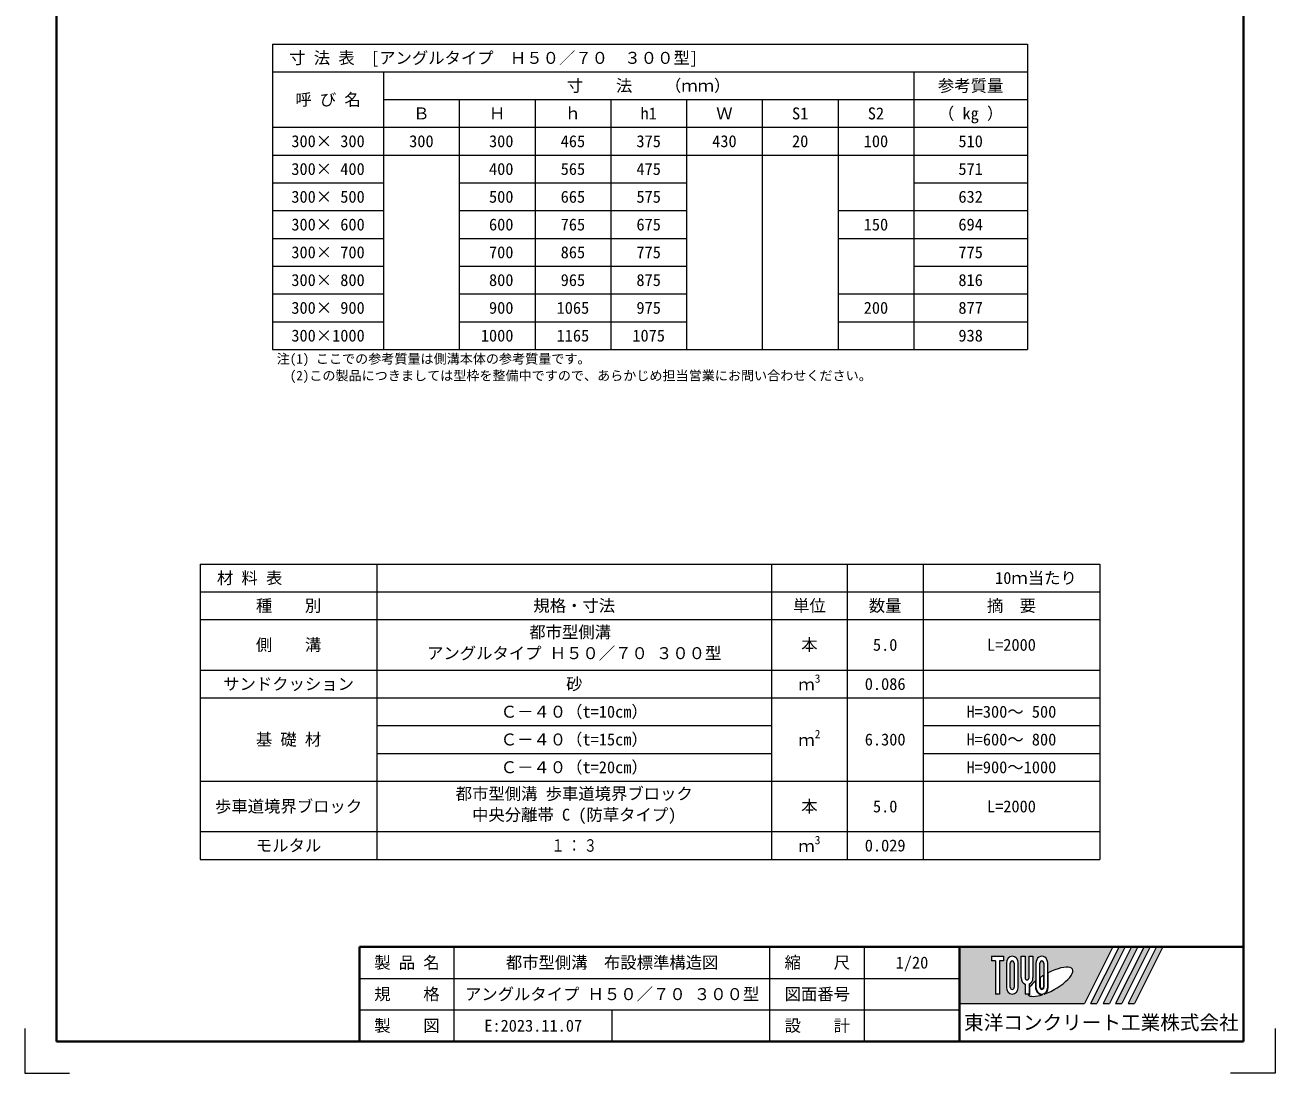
# Model space of a CAD drawing. Units: millimetres at full size; details may follow other scales. Extents: x 87158 to 122251, y -125707 to -112261.
# Drawn here: x 87158 to 91118, y -124988 to -121667 of the extents above; entities that cross this region are included whole.
import ezdxf
from ezdxf.enums import TextEntityAlignment as Align

# ---------------------------------------------------------------- set-up
doc = ezdxf.new("R2010")
doc.units = ezdxf.units.MM
doc.header["$LTSCALE"] = 30
for name, color, linetype, lineweight in [('Defpoints_3', 8, 'Continuous', 0), ('図枠', 7, 'Continuous', 5), ('寸法・材料表', 7, 'Continuous', 13)]:
    doc.layers.add(name, color=color, linetype=linetype, lineweight=lineweight)
doc.styles.add('ＭＳ ゴシック', font='')
doc.styles.add('ＭＳ Ｐゴシック', font='')
doc.styles.get('ＭＳ ゴシック').set_extended_font_data('MS Gothic')
doc.styles.get('ＭＳ Ｐゴシック').set_extended_font_data('MS PGothic')

msp = doc.modelspace()

# ---------------------------------------------------------------- hatches: boundary and pattern name
at = {"layer": '図枠'}
h = msp.add_hatch(color=256, dxfattribs=at)
h.paths.add_polyline_path([(90117.6, -124588.12), (90117.6, -124768.12), (90513.6, -124768.12), (90603.6, -124588.12)])
edge = h.paths.add_edge_path(flags=16)
edge.add_ellipse((90405.12, -124698.93), major_axis=(70.52378, 39.47493), ratio=0.34714733547206955, start_angle=-144.3112160097977, end_angle=72.18990336618839, ccw=False)
edge.add_ellipse((90379.01, -124715.97), major_axis=(-0, 24), ratio=0.8463541666666666, start_angle=-160.70345628558343, end_angle=-90.00000000003429)
edge.add_line((90399.32, -124715.97), (90399.32, -124670.22))
edge = h.paths.add_edge_path(flags=16)
edge.add_ellipse((90379.01, -124640.28), major_axis=(-0, 22.15385), ratio=0.8463541725441261, start_angle=-90.00000000003786, end_angle=89.99999999996243, ccw=False)
edge.add_line((90397.76, -124640.28), (90397.76, -124715.97))
edge.add_ellipse((90379.01, -124715.97), major_axis=(-0, 22.15385), ratio=0.8463541725441261, start_angle=90, end_angle=-90, ccw=False)
edge.add_line((90360.26, -124715.97), (90360.26, -124640.28))
edge = h.paths.add_edge_path(flags=16)
edge.add_line((90385.26, -124640.28), (90385.26, -124715.97))
edge.add_ellipse((90379.01, -124715.97), major_axis=(-0, 7.38462), ratio=0.8463542107476151, start_angle=90, end_angle=-90, ccw=False)
edge.add_line((90372.76, -124715.97), (90372.76, -124640.28))
edge.add_ellipse((90379.01, -124640.28), major_axis=(-0, 7.38462), ratio=0.8463542107476151, start_angle=-90.00000000011352, end_angle=89.999999999887, ccw=False)
edge = h.paths.add_edge_path(flags=16)
edge.add_line((90383.69, -124678.96), (90383.69, -124715.97))
edge.add_ellipse((90379.01, -124715.97), major_axis=(0, 5.53846), ratio=0.8463540961371586, start_angle=90.00000000015052, end_angle=-89.99999999984993, ccw=False)
edge.add_line((90374.32, -124715.97), (90374.32, -124685.02))
edge.add_ellipse((90405.12, -124698.93), major_axis=(70.52378, 39.47493), ratio=0.3471473354720695, start_angle=107.79174171422798, end_angle=126.47131871370067, ccw=False)
edge = h.paths.add_edge_path(flags=16)
edge.add_line((90350.88, -124618.12), (90350.88, -124685.97))
edge.add_ellipse((90332.13, -124685.97), major_axis=(0, 22.15385), ratio=0.8463541725441261, start_angle=-163.34116638240334, end_angle=-89.99999999996226, ccw=False)
edge.add_line((90338.38, -124706.86), (90338.38, -124738.12))
edge.add_line((90338.38, -124738.12), (90325.88, -124738.12))
edge.add_line((90325.88, -124738.12), (90325.88, -124706.86))
edge.add_ellipse((90332.13, -124685.97), major_axis=(-0, 22.15385), ratio=0.8463541725441261, start_angle=89.99999999996243, end_angle=163.34116638240332, ccw=False)
edge.add_line((90313.38, -124685.97), (90313.38, -124618.12))
edge.add_line((90313.38, -124618.12), (90325.88, -124618.12))
edge.add_line((90325.88, -124618.12), (90325.88, -124685.97))
edge.add_ellipse((90332.13, -124685.97), major_axis=(-0, 7.38462), ratio=0.8463542107476151, start_angle=89.99999999999999, end_angle=-90.00000000000001)
edge.add_line((90338.38, -124685.97), (90338.38, -124618.12))
edge.add_line((90338.38, -124618.12), (90350.88, -124618.12))
edge = h.paths.add_edge_path(flags=16)
edge.add_line((90358.69, -124696.86), (90358.69, -124715.97))
edge.add_ellipse((90379.01, -124715.97), major_axis=(-0, 24), ratio=0.8463541666666666, start_angle=89.99999999999999, end_angle=-171.5442700514831)
edge.add_ellipse((90405.12, -124698.93), major_axis=(70.52378, 39.47493), ratio=0.34714733547206955, start_angle=-178.6495357247095, end_angle=-148.29244213023435, ccw=False)
edge.add_line((90335.69, -124739.97), (90339.94, -124739.97))
edge.add_line((90339.94, -124739.97), (90339.94, -124716.57))
edge.add_ellipse((90405.12, -124698.93), major_axis=(70.52378, 39.47493), ratio=0.3471473354720695, start_angle=148.21912047118397, end_angle=165.90812170313026, ccw=False)
edge = h.paths.add_edge_path(flags=16)
edge.add_ellipse((90285.26, -124640.28), major_axis=(-0, 22.15385), ratio=0.8463541725441261, start_angle=-90, end_angle=90, ccw=False)
edge.add_line((90304.01, -124640.28), (90304.01, -124715.97))
edge.add_ellipse((90285.26, -124715.97), major_axis=(-0, 22.15385), ratio=0.8463541725441261, start_angle=89.99999999996243, end_angle=-90.00000000003786, ccw=False)
edge.add_line((90266.51, -124715.97), (90266.51, -124640.28))
edge = h.paths.add_edge_path(flags=16)
edge.add_line((90291.51, -124640.28), (90291.51, -124715.97))
edge.add_ellipse((90285.26, -124715.97), major_axis=(-0, 7.38462), ratio=0.8463542107476151, start_angle=90, end_angle=-90, ccw=False)
edge.add_line((90279.01, -124715.97), (90279.01, -124640.28))
edge.add_ellipse((90285.26, -124640.28), major_axis=(-0, 7.38462), ratio=0.8463542107476151, start_angle=-90.00000000011352, end_angle=89.999999999887, ccw=False)
h.paths.add_polyline_path([(90257.13, -124618.12), (90257.13, -124632.89), (90244.63, -124632.89), (90244.63, -124738.12), (90232.13, -124738.12), (90232.13, -124632.89), (90219.63, -124632.89), (90219.63, -124618.12)], flags=16)
for points in [[(90533.4, -124768.12), (90553.2, -124768.12), (90643.2, -124588.12), (90623.4, -124588.12)], [(90682.8, -124588.12), (90663, -124588.12), (90573, -124768.12), (90592.8, -124768.12)], [(90722.4, -124588.12), (90702.6, -124588.12), (90612.6, -124768.12), (90632.4, -124768.12)], [(90762, -124588.12), (90742.2, -124588.12), (90652.2, -124768.12), (90672, -124768.12)]]:
    msp.add_hatch(color=256, dxfattribs=at).paths.add_polyline_path(points)

# ---------------------------------------------------------------- linework, layer by layer
at = {"layer": 'Defpoints_3'}
for p, q in [((87941.83, -121727.14), (90333.37, -121727.14)), ((87941.83, -121727.14), (87941.83, -121815.14)), ((90333.37, -121727.14), (90333.37, -121815.14)), ((89973.37, -121903.14), (90333.37, -121903.14)), ((88293.37, -122079.14), (88533.37, -122079.14)), ((89253.37, -122079.14), (89973.37, -122079.14)), ((89733.37, -122343.14), (89973.37, -122343.14)), ((89733.37, -122607.14), (89973.37, -122607.14)), ((87712.6, -123375.14), (90562.6, -123375.14)), ((87712.6, -123375.14), (87712.6, -123463.14)), ((88272.6, -123375.14), (88272.6, -123463.14)), ((89522.6, -123375.14), (89522.6, -123463.14)), ((89762.6, -123375.14), (89762.6, -123463.14)), ((90002.6, -123375.14), (90002.6, -123463.14)), ((90562.6, -123375.14), (90562.6, -123463.14))]:
    msp.add_line(p, q, dxfattribs=at)
at = {"layer": 'Defpoints_3', "color": 1, "lineweight": 13}
for p, q in [((87157.6, -124846.7), (87157.6, -124988.12)), ((91117.6, -124846.7), (91117.6, -124988.12)), ((87157.6, -124988.12), (87299.02, -124988.12)), ((91117.6, -124988.12), (90976.18, -124988.12))]:
    msp.add_line(p, q, dxfattribs=at)
at = {"layer": '図枠', "lineweight": 40}
for p, q in [((87257.6, -124888.12), (87257.6, -119388.12)), ((91017.6, -124888.12), (91017.6, -119388.12)), ((88217.6, -124588.12), (91017.6, -124588.12)), ((88217.6, -124888.12), (88217.6, -124588.12)), ((90117.6, -124888.12), (90117.6, -124588.12)), ((91017.6, -124888.12), (87257.6, -124888.12))]:
    msp.add_line(p, q, dxfattribs=at)
at = {"layer": '図枠', "lineweight": 13}
for p, q in [((88517.6, -124888.12), (88517.6, -124588.12)), ((89517.6, -124888.12), (89517.6, -124588.12)), ((89817.6, -124888.12), (89817.6, -124588.12)), ((88217.6, -124688.12), (90117.6, -124688.12)), ((88217.6, -124788.12), (90117.6, -124788.12)), ((89017.6, -124888.12), (89017.6, -124788.12))]:
    msp.add_line(p, q, dxfattribs=at)
at = {"layer": '図枠'}
for p, q in [((90117.6, -124588.12), (90603.6, -124588.12)), ((90219.63, -124618.12), (90219.63, -124632.89)), ((90219.63, -124618.12), (90257.13, -124618.12)), ((90257.13, -124618.12), (90257.13, -124632.89)), ((90313.38, -124618.12), (90325.88, -124618.12)), ((90313.38, -124685.97), (90313.38, -124618.12)), ((90325.88, -124618.12), (90325.88, -124685.97)), ((90338.38, -124618.12), (90350.88, -124618.12)), ((90338.38, -124685.97), (90338.38, -124618.12)), ((90350.88, -124618.12), (90350.88, -124685.97)), ((90603.6, -124588.12), (90513.6, -124768.12)), ((90623.4, -124588.12), (90533.4, -124768.12)), ((90643.2, -124588.12), (90553.2, -124768.12)), ((90663, -124588.12), (90573, -124768.12)), ((90682.8, -124588.12), (90592.8, -124768.12)), ((90702.6, -124588.12), (90612.6, -124768.12)), ((90623.4, -124588.12), (90643.2, -124588.12)), ((90722.4, -124588.12), (90632.4, -124768.12)), ((90742.2, -124588.12), (90652.2, -124768.12)), ((90663, -124588.12), (90682.8, -124588.12)), ((90762, -124588.12), (90672, -124768.12)), ((90702.6, -124588.12), (90722.4, -124588.12)), ((90742.2, -124588.12), (90762, -124588.12)), ((90232.13, -124632.89), (90219.63, -124632.89)), ((90232.13, -124632.89), (90232.13, -124738.12)), ((90244.63, -124632.89), (90244.63, -124738.12)), ((90257.13, -124632.89), (90244.63, -124632.89)), ((90266.51, -124640.28), (90266.51, -124715.97)), ((90279.01, -124715.97), (90279.01, -124640.28)), ((90291.51, -124640.28), (90291.51, -124715.97)), ((90304.01, -124715.97), (90304.01, -124640.28)), ((90360.26, -124640.28), (90360.26, -124715.97)), ((90372.76, -124715.97), (90372.76, -124640.28)), ((90385.26, -124640.28), (90385.26, -124715.97)), ((90397.76, -124715.97), (90397.76, -124640.28)), ((90358.69, -124696.86), (90358.69, -124715.97)), ((90374.32, -124715.97), (90374.32, -124685.02)), ((90383.69, -124678.96), (90383.69, -124715.97)), ((90399.32, -124715.97), (90399.32, -124670.22)), ((90244.63, -124738.12), (90232.13, -124738.12)), ((90325.88, -124706.86), (90325.88, -124738.12)), ((90338.38, -124738.12), (90325.88, -124738.12)), ((90335.69, -124739.97), (90339.94, -124739.97)), ((90338.38, -124706.86), (90338.38, -124738.12)), ((90339.94, -124716.57), (90339.94, -124739.97)), ((90117.6, -124768.12), (90513.6, -124768.12)), ((90533.4, -124768.12), (90553.2, -124768.12)), ((90573, -124768.12), (90592.8, -124768.12)), ((90612.6, -124768.12), (90632.4, -124768.12)), ((90652.2, -124768.12), (90672, -124768.12))]:
    msp.add_line(p, q, dxfattribs=at)
for centre, major_axis, ratio, start_param, end_param in [((90285.26, -124640.28), (-0, 22.15385), 0.846354, 4.71238898038469, 7.853981633974483), ((90379.01, -124640.28), (-0, 22.15385), 0.846354, 4.712388980384131, 7.853981633973928), ((90285.26, -124640.28), (-0, 7.38462), 0.846354, 4.712388980383013, 7.853981633972813), ((90379.01, -124640.28), (-0, 7.38462), 0.846354, 4.712388980383013, 7.853981633972813), ((90405.12, -124698.93), (70.52378, 39.47493), 0.347147, 4.262185332381764, 7.7429162813385854), ((90332.13, -124685.97), (-0, 22.15385), 0.846354, 1.5707963267943412, 2.8017557441351593), ((90332.13, -124685.97), (-0, 7.38462), 0.846354, 1.5707963267948963, 4.71238898038469), ((90332.13, -124685.97), (0, 22.15385), 0.846354, 3.4814295630444256, 4.7123889803852475), ((90405.12, -124698.93), (70.52378, 39.47493), 0.347147, 2.0815196641224314, 2.515512607316709), ((90405.12, -124698.93), (70.52378, 39.47493), 0.347147, 1.6817405097969969, 1.8219833196614286), ((90285.26, -124715.97), (-0, 22.15385), 0.846354, 1.5707963267943412, 4.712388980384131), ((90285.26, -124715.97), (-0, 7.38462), 0.846354, 1.5707963267948963, 4.71238898038469), ((90405.12, -124698.93), (70.52378, 39.47493), 0.347147, 3.209397509057236, 4.20044506328541), ((90379.01, -124715.97), (-0, 24), 0.846354, 1.5707963267948963, 3.315467866329019), ((90379.01, -124715.97), (-0, 22.15385), 0.846354, 1.5707963267948963, 4.71238898038469), ((90379.01, -124715.97), (-0, 7.38462), 0.846354, 1.5707963267948963, 4.71238898038469), ((90379.01, -124715.97), (0, 5.53846), 0.846354, 1.5707963267971206, 4.7123889803869075), ((90379.01, -124715.97), (-0, 24), 0.846354, 3.5338438000146084, 4.712388980384183)]:
    msp.add_ellipse(centre, major_axis=major_axis, ratio=ratio, start_param=start_param, end_param=end_param, dxfattribs=at)
at = {"layer": '寸法・材料表'}
for p, q in [((87941.83, -121815.14), (90333.37, -121815.14)), ((87941.83, -121815.14), (87941.83, -122695.14)), ((88293.37, -121815.14), (88293.37, -122695.14)), ((89973.37, -121815.14), (89973.37, -122695.14)), ((90333.37, -121815.14), (90333.37, -122695.14)), ((88293.37, -121903.14), (89973.37, -121903.14)), ((88533.37, -121903.14), (88533.37, -122695.14)), ((88773.37, -121903.14), (88773.37, -122695.14)), ((89013.37, -121903.14), (89013.37, -122695.14)), ((89253.37, -121903.14), (89253.37, -122695.14)), ((89493.37, -121903.14), (89493.37, -122695.14)), ((89733.37, -121903.14), (89733.37, -122695.14)), ((87941.83, -121991.14), (90333.37, -121991.14)), ((87941.83, -122079.14), (88293.37, -122079.14)), ((88533.37, -122079.14), (89253.37, -122079.14)), ((89973.37, -122079.14), (90333.37, -122079.14)), ((87941.83, -122167.14), (88293.37, -122167.14)), ((88533.37, -122167.14), (89253.37, -122167.14)), ((89973.37, -122167.14), (90333.37, -122167.14)), ((87941.83, -122255.14), (88293.37, -122255.14)), ((88533.37, -122255.14), (89253.37, -122255.14)), ((89733.37, -122255.14), (90333.37, -122255.14)), ((87941.83, -122343.14), (88293.37, -122343.14)), ((88533.37, -122343.14), (89253.37, -122343.14)), ((89973.37, -122343.14), (90333.37, -122343.14)), ((87941.83, -122431.14), (88293.37, -122431.14)), ((88533.37, -122431.14), (89253.37, -122431.14)), ((89973.37, -122431.14), (90333.37, -122431.14)), ((87941.83, -122519.14), (88293.37, -122519.14)), ((88533.37, -122519.14), (89253.37, -122519.14)), ((89733.37, -122519.14), (90333.37, -122519.14)), ((87941.83, -122607.14), (88293.37, -122607.14)), ((88533.37, -122607.14), (89253.37, -122607.14)), ((89973.37, -122607.14), (90333.37, -122607.14)), ((87941.83, -122695.14), (90333.37, -122695.14)), ((87712.6, -123463.14), (90562.6, -123463.14)), ((87712.6, -123463.14), (87712.6, -124311.14)), ((88272.6, -123463.14), (88272.6, -124311.14)), ((89522.6, -123463.14), (89522.6, -124311.14)), ((89762.6, -123463.14), (89762.6, -124311.14)), ((90002.6, -123463.14), (90002.6, -124311.14)), ((90562.6, -123463.14), (90562.6, -124311.14)), ((87712.6, -123551.14), (90562.6, -123551.14)), ((87712.6, -123711.14), (90562.6, -123711.14)), ((87712.6, -123799.14), (90562.6, -123799.14)), ((88272.6, -123887.14), (89522.6, -123887.14)), ((90002.6, -123887.14), (90562.6, -123887.14)), ((88272.6, -123975.14), (89522.6, -123975.14)), ((90002.6, -123975.14), (90562.6, -123975.14)), ((87712.6, -124063.14), (90562.6, -124063.14)), ((87712.6, -124223.14), (90562.6, -124223.14)), ((87712.6, -124311.14), (90562.6, -124311.14))]:
    msp.add_line(p, q, dxfattribs=at)

# ---------------------------------------------------------------- texts
at = {"layer": '図枠', "style": 'ＭＳ ゴシック'}
for s, height, p in [('製 品 名', 37.98, (88367.6, -124638.12)), ('都市型側溝\u3000布設標準構造図', 37.98, (89017.6, -124638.12)), ('縮\u3000\u3000尺', 37.98, (89667.6, -124638.12)), ('1/20', 37.98, (89967.6, -124638.12)), ('規\u3000\u3000格', 37.98, (88367.6, -124738.12)), ('アングルタイプ Ｈ５０／７０ ３００型', 37.98, (89017.6, -124738.12)), ('図面番号', 37.98, (89667.6, -124738.12)), ('製\u3000\u3000図', 37.98, (88367.6, -124838.12)), ('E:2023.11.07', 37.98, (88767.6, -124838.12)), ('設\u3000\u3000計', 37.98, (89667.6, -124838.12)), ('東洋コンクリート工業株式会社', 45.57, (90567.6, -124828.12))]:
    msp.add_text(s, height=height, dxfattribs=at).set_placement(p, align=Align.MIDDLE_CENTER)
at = {"layer": '寸法・材料表', "style": 'ＭＳ ゴシック'}
for s, p in [('\u3000寸 法 表\u3000[アングルタイプ  Ｈ５０／７０  ３００型]', (87943.03, -121771.14)), ('\u3000材 料 表', (87713.8, -123419.14))]:
    msp.add_text(s, height=37.98, dxfattribs=at).set_placement(p, align=Align.MIDDLE_LEFT)
for s, p in [('寸\u3000  法\u3000  （ｍｍ）', (89133.37, -121859.14)), ('参考質量', (90153.37, -121859.14)), ('呼 び 名', (88117.6, -121903.14)), ('Ｂ', (88413.37, -121947.14)), ('Ｈ', (88653.37, -121947.14)), ('ｈ', (88893.37, -121947.14)), ('h1', (89133.37, -121947.14)), ('Ｗ', (89373.37, -121947.14)), ('S1', (89613.37, -121947.14)), ('S2', (89853.37, -121947.14)), ('（ kg ）', (90153.37, -121947.14)), ('300× 300', (88117.6, -122035.14)), ('300', (88413.37, -122035.14)), (' 300', (88653.37, -122035.14)), ('465', (88893.37, -122035.14)), ('375', (89133.37, -122035.14)), ('430', (89373.37, -122035.14)), ('20', (89613.37, -122035.14)), ('100', (89853.37, -122035.14)), ('510', (90153.37, -122035.14)), ('300× 400', (88117.6, -122123.14)), (' 400', (88653.37, -122123.14)), ('565', (88893.37, -122123.14)), ('475', (89133.37, -122123.14)), ('571', (90153.37, -122123.14)), ('300× 500', (88117.6, -122211.14)), (' 500', (88653.37, -122211.14)), ('665', (88893.37, -122211.14)), ('575', (89133.37, -122211.14)), ('632', (90153.37, -122211.14)), ('300× 600', (88117.6, -122299.14)), (' 600', (88653.37, -122299.14)), ('765', (88893.37, -122299.14)), ('675', (89133.37, -122299.14)), ('150', (89853.37, -122299.14)), ('694', (90153.37, -122299.14)), ('300× 700', (88117.6, -122387.14)), (' 700', (88653.37, -122387.14)), ('865', (88893.37, -122387.14)), ('775', (89133.37, -122387.14)), ('775', (90153.37, -122387.14)), ('300× 800', (88117.6, -122475.14)), (' 800', (88653.37, -122475.14)), ('965', (88893.37, -122475.14)), ('875', (89133.37, -122475.14)), ('816', (90153.37, -122475.14)), ('300× 900', (88117.6, -122563.14)), (' 900', (88653.37, -122563.14)), ('1065', (88893.37, -122563.14)), ('975', (89133.37, -122563.14)), ('200', (89853.37, -122563.14)), ('877', (90153.37, -122563.14)), ('300×1000', (88117.6, -122651.14)), ('1000', (88653.37, -122651.14)), ('1165', (88893.37, -122651.14)), ('1075', (89133.37, -122651.14)), ('938', (90153.37, -122651.14)), ('\u3000\u3000\u300010ｍ当たり', (90282.6, -123419.14)), ('種\u3000  別', (87992.6, -123507.14)), ('規格・寸法', (88897.6, -123507.14)), ('単位', (89642.6, -123507.14)), ('数量', (89882.6, -123507.14)), ('摘\u3000要', (90282.6, -123507.14)), ('側\u3000\u3000溝', (87992.6, -123631.14)), ('本', (89642.6, -123631.14)), ('5.0', (89882.6, -123631.14)), ('L=2000', (90282.6, -123631.14)), ('サンドクッション', (87992.6, -123755.14)), ('砂', (88897.6, -123755.14)), ('0.086', (89882.6, -123755.14)), ('Ｃ－４０（t=10cm）', (88897.6, -123843.14)), ('H=300～ 500', (90282.6, -123843.14)), ('基 礎 材', (87992.6, -123931.14)), ('Ｃ－４０（t=15cm）', (88897.6, -123931.14)), ('6.300', (89882.6, -123931.14)), ('H=600～ 800', (90282.6, -123931.14)), ('Ｃ－４０（t=20cm）', (88897.6, -124019.14)), ('H=900～1000', (90282.6, -124019.14)), ('歩車道境界ブロック', (87992.6, -124143.14)), ('本', (89642.6, -124143.14)), ('5.0', (89882.6, -124143.14)), ('L=2000', (90282.6, -124143.14)), ('モルタル', (87992.6, -124267.14)), ('0.029', (89882.6, -124267.14))]:
    msp.add_text(s, height=37.98, dxfattribs=at).set_placement(p, align=Align.MIDDLE_CENTER)
for s, height, p in [('注(1) ここでの参考質量は側溝本体の参考質量です。', 30.38, (87954.94, -122709.49)), ('\u3000(2)この製品につきましては型枠を整備中ですので、あらかじめ担当営業にお問い合わせください。', 30.38, (87954.94, -122762.82)), ('都市型側溝 ', 37.98, (88755.15, -123571.9)), ('アングルタイプ Ｈ５０／７０ ３００型', 37.98, (88431.4, -123638.57)), ('都市型側溝 歩車道境界ブロック', 37.98, (88522.05, -124083.9)), ('中央分離帯 C (防草タイプ)', 37.98, (88573.85, -124150.57))]:
    msp.add_text(s, height=height, dxfattribs=at).set_placement(p, align=Align.TOP_LEFT)
for s, height, p in [('ｍ', 37.98, (89607.64, -123787.27)), ('3', 26.58, (89659.44, -123759.27)), ('2', 26.58, (89659.44, -123935.27)), ('ｍ', 37.98, (89607.64, -123963.27)), ('ｍ', 37.98, (89607.64, -124299.27)), ('3', 26.58, (89659.44, -124271.27))]:
    msp.add_text(s, height=height, dxfattribs=at).set_placement(p, align=Align.BOTTOM_LEFT)
at = {"layer": '寸法・材料表', "style": 'ＭＳ Ｐゴシック', "width": 0.75}
msp.add_text('１ ： ３', height=39.59, dxfattribs=at).set_placement((88897.6, -124267.14), align=Align.MIDDLE_CENTER)

doc.saveas('drawing.dxf')
